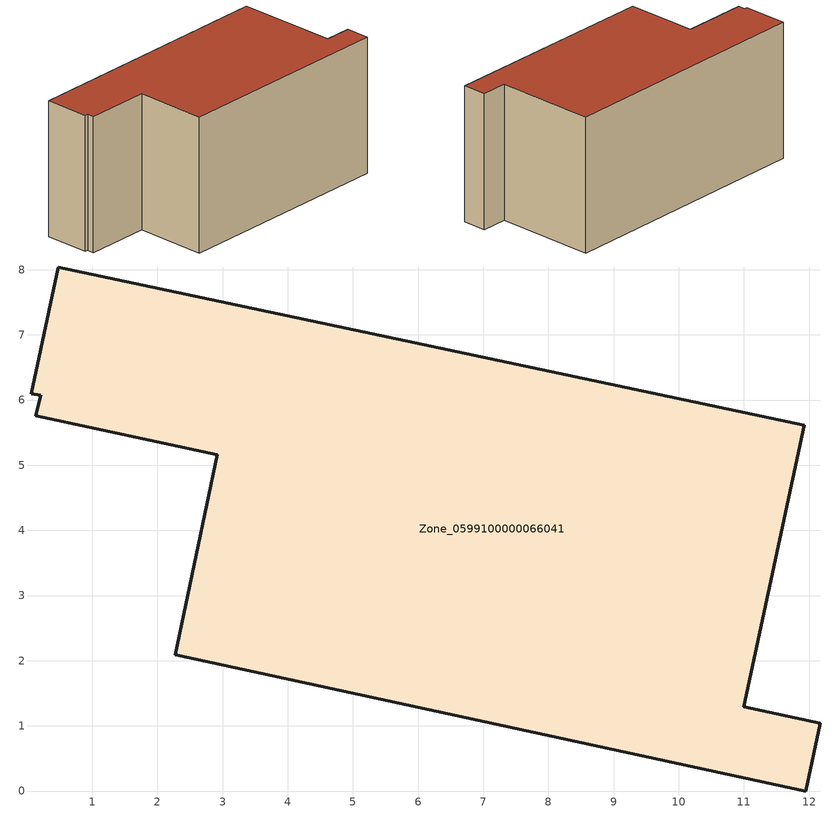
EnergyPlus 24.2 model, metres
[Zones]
Zone_0599100000066041
 floor ground (C_G): 11,1.29 12.17,1.04 11.95,0 2.27,2.09 2.92,5.16 0.13,5.76 0.21,6.07 0.07,6.1 0.48,8.04 11.93,5.61 z0
 wall outside (C_F): 2.27,2.09 11.95,0 12.17,1.04 11,1.29 11.93,5.61 0.48,8.04 0.07,6.1 0.21,6.07 0.13,5.76 2.92,5.16 2.27,2.09 z0:6.05
 roof outside (C_R): 0.07,6.1 0.21,6.07 0.13,5.76 2.92,5.16 2.27,2.09 11.95,0 12.17,1.04 11,1.29 11.93,5.61 0.48,8.04 z6.05
[BUILDING]
Pand.0599100000066041: North Axis=0; Terrain=City; Loads Convergence Tolerance Value=0.04; Temperature Convergence Tolerance Value=0.4; Solar Distribution=FullExterior; Maximum Number of Warmup Days=25; Minimum Number of Warmup Days=1
[Site:Location]
Rotterdam.The.Hague.AP_ZH_NLD Design_Conditions: Latitude=51.96; Longitude=4.45; Time Zone=1; Elevation=-4.5
[SITE:GROUNDTEMPERATURE:BUILDINGSURFACE]
18, 18, 18, 18, 18, 18, 18, 18, 18, 18, 18, 18
[MATERIAL] Thermal Absorptance=0.9; Solar Absorptance=0.7; Visible Absorptance=0.7
Name | Roughness | Thickness | Conductivity | Density | Specific Heat
G.TI.1975-1991 | MediumSmooth | 0.15 | 0.288461 | 540 | 1210
F.TI.1975-1991 | Rough | 0.3 | 0.230769 | 1920 | 840
R.TI.1975-1991 | MediumRough | 0.2 | 0.153846 | 1500 | 1000
[CONSTRUCTION]
C_G: G.TI.1975-1991
C_F: F.TI.1975-1991
C_R: R.TI.1975-1991
[ZONE]
Zone_0599100000066041: Type=1; Multiplier=1; Ceiling Height=Autocalculate; Volume=Autocalculate; Floor Area=autocalculate; Part of Total Floor Area=Yes
[ZONEINFILTRATION:DESIGNFLOWRATE]
Infil_Zone_0599100000066041: Zone or ZoneList or Space or SpaceList=Zone_0599100000066041; Schedule=AlwaysOn; Design Flow Rate Calculation Method=Flow/Area; Flow Rate per Floor Area=0.003; Constant Term Coefficient=1; Temperature Term Coefficient=0; Velocity Term Coefficient=0; Velocity Squared Term Coefficient=0
[HVACTEMPLATE:ZONE:IDEALLOADSAIRSYSTEM]
Zone_0599100000066041: Maximum Heating Supply Air Temperature=50; Minimum Cooling Supply Air Temperature=13; Maximum Heating Supply Air Humidity Ratio=0.0156; Minimum Cooling Supply Air Humidity Ratio=0.0077; Heating Limit=NoLimit; Cooling Limit=NoLimit; Dehumidification Control Type=ConstantSensibleHeatRatio; Cooling Sensible Heat Ratio=0.7; Dehumidification Setpoint=60; Humidification Control Type=None; Humidification Setpoint=30; Outdoor Air Method=None; Outdoor Air Flow Rate per Person=0.00944; Outdoor Air Flow Rate per Zone Floor Area=0; Outdoor Air Flow Rate per Zone=0; Demand Controlled Ventilation Type=None; Outdoor Air Economizer Type=NoEconomizer; Heat Recovery Type=None; Sensible Heat Recovery Effectiveness=0.7; Latent Heat Recovery Effectiveness=0.65
[ZONECONTROL:THERMOSTAT]
ThermostatControl_Zone_0599100000066041: Zone or ZoneList=Zone_0599100000066041; Control Type Schedule=DualSetpointControlType; Control 1=Thermostat_Zone_0599100000066041; Temperature Difference Between Cutout And Setpoint=0
[THERMOSTATSETPOINT:DUALSETPOINT]
Thermostat_Zone_0599100000066041: Heating Setpoint Temperature Schedule=HeatingSetpoint_Zone_0599100000066041; Cooling Setpoint Temperature Schedule=CoolingSetpoint_Zone_0599100000066041
[SCHEDULE:COMPACT]
HeatingSetpoint_Zone_0599100000066041: Through: 12/31, For: AllDays, Until: 24:00, 21
CoolingSetpoint_Zone_0599100000066041: Through: 12/31, For: AllDays, Until: 24:00, 24
DualSetpointControlType: Through: 12/31, For: AllDays, Until: 24:00, 4
AlwaysOn: Through: 12/31, For: AllDays, Until: 24:00, 1
